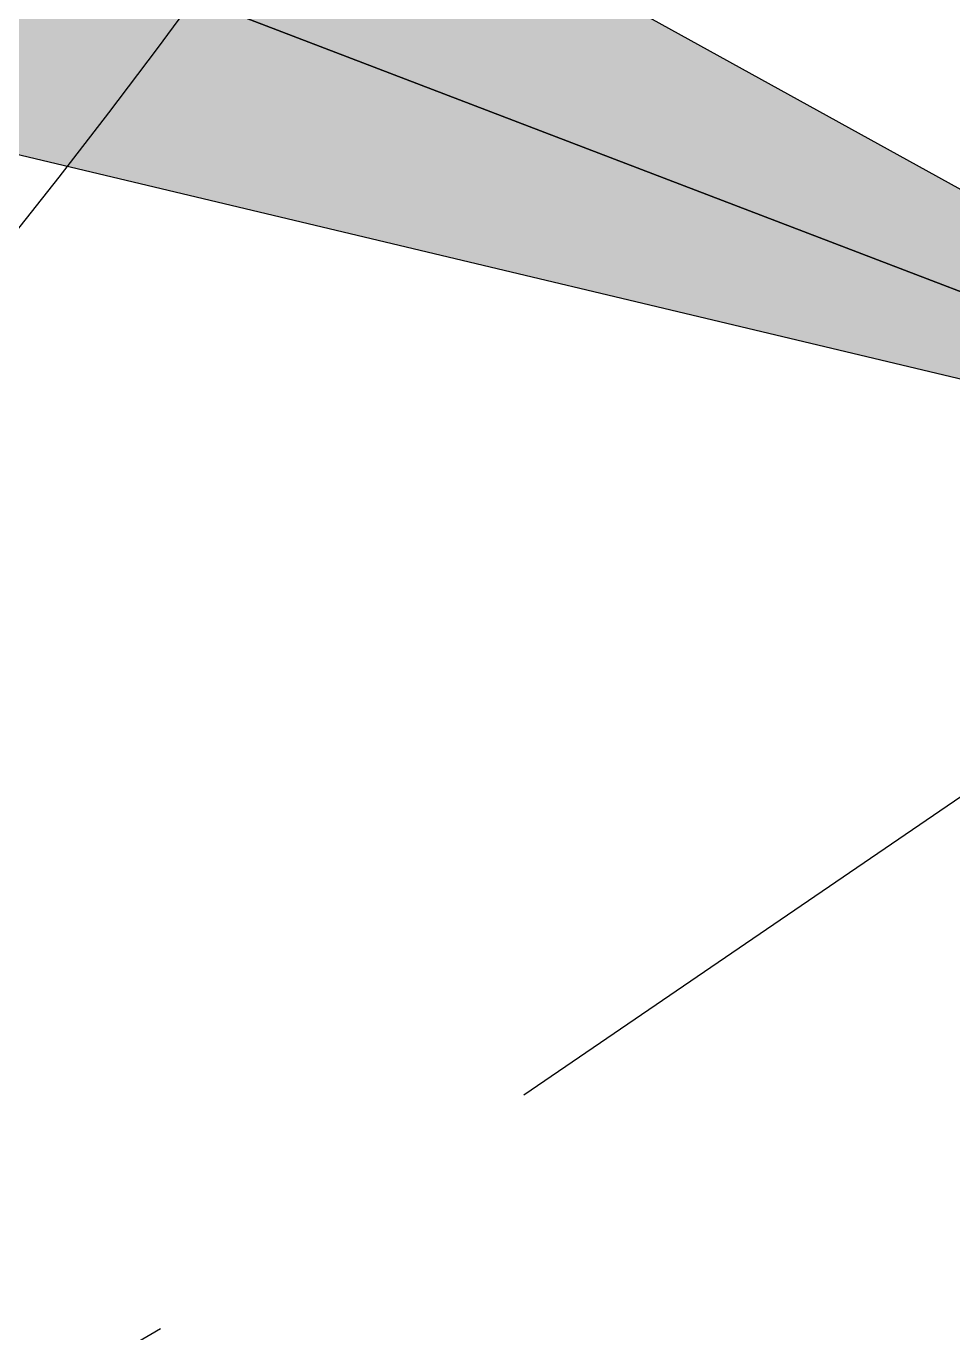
# Model space of a CAD drawing. Header units: metres. Extents: x 9606 to 9900, y 4805 to 4952.
# Drawn here: x 9833.9501 to 9834.1645, y 4845.1618 to 4845.464 of the extents above; entities that cross this region are included whole.
import ezdxf

# ---------------------------------------------------------------- set-up
doc = ezdxf.new("R2010")
doc.units = ezdxf.units.M
doc.header["$LTSCALE"] = 2
doc.linetypes.add('CACHEX2', pattern=[0.75, 0.5, -0.25])
doc.layers.add('CARTOUCHE', color=7, linetype='Continuous')
doc.layers.add('rosace', color=7, linetype='Continuous')

# ---------------------------------------------------------------- blocks, each defined once
blk = doc.blocks.new('A$C581E6685')
at = {"layer": 'rosace'}
for color, points in [(32, [(-39.8519, 24.2064), (-37.1498, 25.5201), (-23.2602, 17.8548)]), (40, [(-39.8519, 24.2064), (-23.2602, 17.8548), (-38.5844, 21.5046)])]:
    blk.add_hatch(color=color, dxfattribs=at).paths.add_polyline_path(points)
at = {"layer": 'rosace', "color": 32}
blk.add_lwpolyline([(-39.8519, 24.2064), (-37.1498, 25.5201), (-23.2602, 17.8559)], close=True, dxfattribs=at)
at = {"layer": 'rosace', "color": 40}
blk.add_lwpolyline([(-39.8519, 24.2064), (-23.2602, 17.8559), (-38.584, 21.5046)], close=True, dxfattribs=at)
at = {"layer": 'rosace', "color": 32, "linetype": 'CACHEX2', "ltscale": 1.5}
blk.add_ellipse((-38.0538, 23.8138), major_axis=(-19.0311, -3.534), ratio=0.590567, dxfattribs=at)
at = {"layer": 'rosace', "color": 32}
blk.add_ellipse((-37.6144, 23.8499), major_axis=(-13.5768, -4.2839), ratio=0.791971, dxfattribs=at)

msp = doc.modelspace()

# ---------------------------------------------------------------- linework, layer by layer
at = {"layer": 'CARTOUCHE'}
msp.add_rational_spline([(9829.64323, 4848.05468), (9829.64323, 4845.87645), (9829.64323, 4843.69822), (9829.64323, 4842.93022), (9830.41123, 4842.93022), (9839.51909, 4842.93022), (9848.62694, 4842.93022), (9849.39494, 4842.93022), (9849.39494, 4843.69822), (9849.39494, 4845.87645), (9849.39494, 4848.05468), (9849.39494, 4848.82268), (9848.62694, 4848.82268), (9839.51909, 4848.82268), (9830.41123, 4848.82268), (9829.64323, 4848.82268), (9829.64323, 4848.05468)], [1, 1, 1, 0.707106781187, 1, 1, 1, 0.707106781187, 1, 1, 1, 0.707106781187, 1, 1, 1, 0.707106781187, 1], degree=2, knots=[0, 0, 0, 1, 1, 2.570796, 2.570796, 3.570796, 3.570796, 5.141593, 5.141593, 6.141593, 6.141593, 7.712389, 7.712389, 8.712389, 8.712389, 10.283185, 10.283185, 10.283185], dxfattribs=at)

# ---------------------------------------------------------------- block references
at = {"layer": 'CARTOUCHE', "xscale": 0.12, "yscale": 0.12, "zscale": 0.12}
msp.add_blockref('A$C581E6685', (9837.09738, 4843.20633), dxfattribs=at)

doc.saveas('drawing.dxf')
